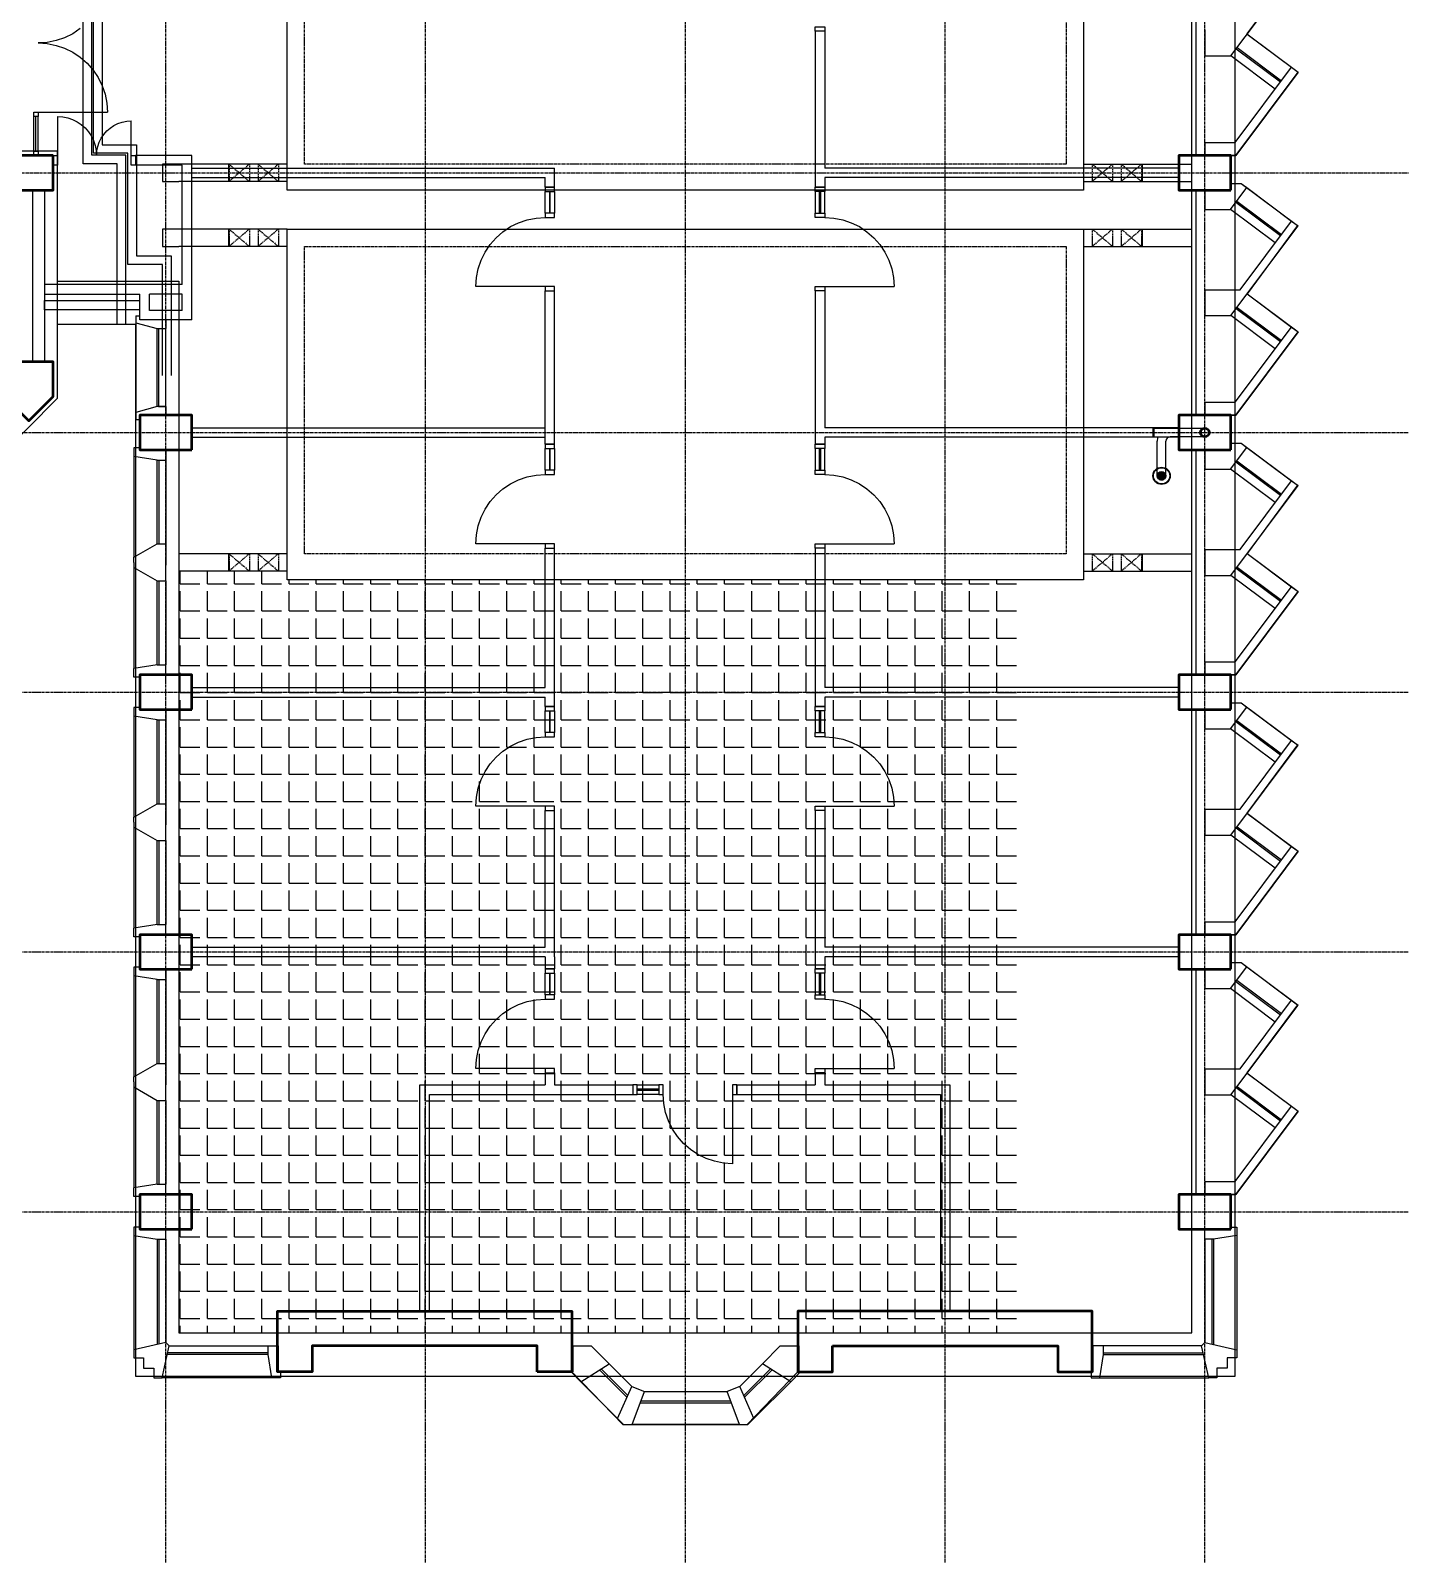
# Model space of a CAD drawing. Header units: millimetres. Extents: x -49883 to 71908, y -18440 to 67826.
# Drawn here: x 31906 to 47817, y -6274 to 11418 of the extents above; entities that cross this region are included whole.
import ezdxf

# ---------------------------------------------------------------- set-up
doc = ezdxf.new("R2010")
doc.units = ezdxf.units.MM
for name, pattern in [('PCENTRE', [50.8, 31.75, -6.35, 6.35, -6.35]), ('PCENTRE2', [28.575, 19.05, -3.175, 3.175, -3.175]), ('PDASHED', [19.05, 12.7, -6.35])]:
    doc.linetypes.add(name, pattern=pattern)
for name, color, linetype in [('Boundaries_and_building_grids', 140, 'PCENTRE2'), ('Fifth Floor - Roofs', 7, 'Continuous'), ('Fourth Floor - Hatch', 1, 'Continuous'), ('Fourth Floor - Roofs', 2, 'Continuous'), ('Fourth Floor - Structural Members', 5, 'Continuous'), ('Fourth Floor - Walls', 3, 'Continuous'), ('Third Floor - Curtain Walls', 1, 'Continuous'), ('Third Floor - Doors Windows and Openings', 1, 'Continuous'), ('Third Floor - Structural Members', 5, 'Continuous'), ('Third Floor - Walls', 3, 'Continuous')]:
    doc.layers.add(name, color=color, linetype=linetype)

# ---------------------------------------------------------------- blocks, each defined once
blk = doc.blocks.new('OffSetFullbore')
at = {"layer": 'Fourth Floor - Roofs', "linetype": 'Continuous'}
h = blk.add_hatch(dxfattribs=at)
h.set_pattern_fill('lines', color=256, scale=6.25, style=0)
h.set_pattern_definition([(0, (-14818.7696, 134.024), (0, 6.25), [])])
h.paths.add_polyline_path([(-550, -500, -1), (-450, -500, -1)])
at = {"layer": 'Fourth Floor - Roofs', "linetype": 'Continuous', "lineweight": -3}
for p, q in [((-600, 50), (0, 50)), ((-600, 50), (-600, -50)), ((-590, 50), (-590, -50)), ((-600, -50), (-541, -50)), ((-550, -500), (-550, -100)), ((-450, -500), (-450, -100)), ((0, -50), (-400, -50))]:
    blk.add_line(p, q, dxfattribs=at)
at = {"layer": 'Fourth Floor - Roofs', "linetype": 'Continuous'}
for radius in [100, 93.8, 50, 50]:
    blk.add_circle((-500, -500), radius, dxfattribs=at)
at = {"layer": 'Fourth Floor - Roofs', "linetype": 'Continuous', "lineweight": -3}
for centre, radius, start, end in [((0, 0), 50, 270, 90), ((-400, -100), 150, 160.5288, 180), ((-400, -100), 50, 90, 180)]:
    blk.add_arc(centre, radius, start, end, dxfattribs=at)
blk = doc.blocks.new('Roof Light')
at = {"layer": 'Fourth Floor - Roofs', "color": 1, "linetype": 'Continuous', "lineweight": -3}
for p, q in [((-10450, 3850), (-11700, 3850)), ((-11125, 3850), (-11125, 3650)), ((-10450, 3850), (-1250, 3850)), ((-10450, -200), (-10450, 3850)), ((-1250, 3850), (-1250, -200)), ((-1250, 3850), (0, 3850)), ((-575, 3850), (-575, 3650)), ((-10450, 3650), (-11700, 3650)), ((-1250, 3650), (0, 3650)), ((-10450, 100), (-11700, 100)), ((-11125, 100), (-11125, -100)), ((-1250, 100), (0, 100)), ((-575, 100), (-575, -100)), ((-10450, -100), (-11700, -100)), ((-1250, -100), (0, -100)), ((-1250, -200), (-10450, -200))]:
    blk.add_line(p, q, dxfattribs=at)
at = {"layer": 'Fourth Floor - Roofs', "color": 1, "linetype": 'PDASHED', "lineweight": -3}
for p, q in [((-11120, 3850), (-11120, 3650)), ((-10885, 3850), (-11120, 3650)), ((-11120, 3850), (-10885, 3650)), ((-10885, 3850), (-10885, 3650)), ((-10550, 3850), (-10785, 3650)), ((-10785, 3850), (-10785, 3650)), ((-10785, 3850), (-10550, 3650)), ((-10550, 3850), (-10550, 3650)), ((-1150, 3850), (-915, 3650)), ((-1150, 3850), (-1150, 3650)), ((-915, 3850), (-1150, 3650)), ((-915, 3850), (-915, 3650)), ((-580, 3850), (-815, 3650)), ((-815, 3850), (-580, 3650)), ((-815, 3850), (-815, 3650)), ((-580, 3850), (-580, 3650)), ((-11120, 100), (-11120, -100)), ((-10885, 100), (-11120, -100)), ((-11120, 100), (-10885, -100)), ((-10885, 100), (-10885, -100)), ((-10550, 100), (-10785, -100)), ((-10785, 100), (-10785, -100)), ((-10785, 100), (-10550, -100)), ((-10550, 100), (-10550, -100)), ((-915, 100), (-1150, -100)), ((-1150, 100), (-1150, -100)), ((-1150, 100), (-915, -100)), ((-915, 100), (-915, -100)), ((-815, 100), (-815, -100)), ((-815, 100), (-580, -100)), ((-580, 100), (-815, -100)), ((-580, 100), (-580, -100))]:
    blk.add_line(p, q, dxfattribs=at)
at = {"layer": 'Fourth Floor - Roofs', "color": 1, "linetype": 'PCENTRE', "lineweight": -3}
for p, q in [((-10250, 100), (-10250, 3650)), ((-10250, 3650), (-1450, 3650)), ((-1450, 3650), (-1450, 100)), ((-1450, 100), (-10250, 100))]:
    blk.add_line(p, q, dxfattribs=at)

msp = doc.modelspace()

# ---------------------------------------------------------------- hatches: boundary and pattern name
at = {"layer": 'Fourth Floor - Hatch', "linetype": 'Continuous'}
h = msp.add_hatch(dxfattribs=at)
h.set_pattern_fill('ANGLE', color=8, scale=45, style=0)
h.set_pattern_definition([(0, (0, 0), (0, 314.325), [228.6, -85.725]), (90, (0, 0), (-314.325, 2e-14), [228.6, -85.725])])
h.paths.add_polyline_path([(33617, 5176), (34867, 5176), (34867, 5076), (43306, 5076), (43306, -3624), (33617, -3624)])

# ---------------------------------------------------------------- linework, layer by layer
at = {"layer": 'Boundaries_and_building_grids', "color": 140, "linetype": 'PCENTRE', "lineweight": -3}
for p, q in [((33467, -6274), (33467, 67826)), ((36467, -6274), (36467, 67826)), ((39467, -6274), (39467, 67826)), ((42467, -6274), (42467, 67826)), ((45467, -6274), (45467, 67826)), ((-49883, 9776), (47817, 9776)), ((30967, 6776), (47817, 6776)), ((30967, 3776), (47817, 3776)), ((30967, 776), (47817, 776)), ((30967, -2224), (47817, -2224))]:
    msp.add_line(p, q, dxfattribs=at)
at = {"layer": 'Fifth Floor - Roofs', "color": 3, "linetype": 'Continuous'}
for p, q in [((32217, 10026, 17250), (24217, 10026, 17250)), ((32217, 7172, 17250), (32217, 10026, 17250)), ((30821, 5776, 17250), (32217, 7172, 17250))]:
    msp.add_line(p, q, dxfattribs=at)
at = {"layer": 'Fourth Floor - Roofs', "color": 3, "linetype": 'Continuous'}
for p, q in [((45817, -4124, 13800), (45817, 65676, 13800)), ((32217, 8026, 13800), (33117, 8026, 13800)), ((33117, 8026, 13800), (33117, -4124, 13800)), ((33117, -4124, 13800), (45817, -4124, 13800))]:
    msp.add_line(p, q, dxfattribs=at)
at = {"layer": 'Fourth Floor - Roofs', "color": 3, "linetype": 'Continuous', "lineweight": -3}
for p, q in [((45317, -3624, 13800), (45317, 65176, 13800)), ((32217, 8526, 13800), (33617, 8526, 13800)), ((33617, 8526, 13800), (33617, -3624, 13800)), ((33617, -3624, 13800), (45317, -3624, 13800))]:
    msp.add_line(p, q, dxfattribs=at)
at = {"layer": 'Fourth Floor - Roofs', "color": 1, "linetype": 'Continuous', "lineweight": -3}
for p, q in [((32612, 9981, 13800), (32612, 12816, 13800)), ((32512, 9881, 13800), (32512, 12716, 13800)), ((32632, 10001, 13800), (32632, 12551, 13800)), ((32732, 12451, 13800), (32732, 10101, 13800)), ((32732, 10101, 13800), (33127, 10101, 13800)), ((33127, 10101, 13800), (33127, 8816, 13800)), ((33007, 9981, 13800), (32612, 9981, 13800)), ((33027, 10001, 13800), (32632, 10001, 13800)), ((33007, 8026, 13800), (33007, 9981, 13800)), ((33027, 8716, 13800), (33027, 10001, 13800)), ((32907, 9881, 13800), (32512, 9881, 13800)), ((32907, 8026, 13800), (32907, 9881, 13800)), ((33617, 9876, 13800), (33427, 9876, 13800)), ((33427, 9876, 13800), (33427, 9676, 13800)), ((33427, 9676, 13800), (33617, 9676, 13800)), ((33617, 9126, 13800), (33427, 9126, 13800)), ((33427, 9126, 13800), (33427, 8926, 13800)), ((33427, 8926, 13800), (33617, 8926, 13800)), ((33427, 8716, 13800), (33027, 8716, 13800)), ((33127, 8816, 13800), (33527, 8816, 13800)), ((33427, 7433, 13800), (33427, 8716, 13800)), ((33527, 8816, 13800), (33527, 7433, 13800))]:
    msp.add_line(p, q, dxfattribs=at)
at = {"layer": 'Fourth Floor - Roofs', "color": 1, "linetype": 'Continuous', "lineweight": -3, "elevation": 13800}
for points in [[(46538, 12167), (45951, 11381), (46543, 10939), (45823, 9976), (45767, 9976), (45767, 9653), (45887, 9653), (46538, 9167), (45956, 8378), (46543, 7939), (45823, 6976), (45767, 6976), (45767, 6653), (45887, 6653), (46538, 6167), (45956, 5378), (46543, 4939), (45823, 3976), (45767, 3976)], [(45767, 3653), (45887, 3653), (46538, 3167), (45951, 2381), (46543, 1939), (45823, 976), (45767, 976), (45767, 653), (45887, 653), (46538, 167), (45951, -619), (46543, -1061), (45823, -2024), (45767, -2024)]]:
    msp.add_lwpolyline(points, dxfattribs=at)
at = {"layer": 'Fourth Floor - Roofs', "color": 1, "linetype": 'Continuous', "elevation": 13800}
msp.add_lwpolyline([(38157, -4074), (38744, -4682), (40180, -4682), (40767, -4074)], dxfattribs=at)
at = {"layer": 'Fourth Floor - Structural Members', "color": 5, "linetype": 'Continuous', "lineweight": 50, "elevation": 13800}
for points in [[(32167, 9976), (31767, 9976), (31767, 9576), (32167, 9576)], [(31767, 7593), (31602, 7193), (31884, 6910), (32167, 7193), (32167, 7593)]]:
    msp.add_lwpolyline(points, close=True, dxfattribs=at)
at = {"layer": 'Fourth Floor - Structural Members', "color": 8, "linetype": 'Continuous', "lineweight": 50, "elevation": 13800}
for points in [[(45767, 9576), (45767, 9976), (45167, 9976), (45167, 9576), (45767, 9576)], [(33767, 6576), (33767, 6976), (33167, 6976), (33167, 6576), (33767, 6576)], [(45767, 6576), (45767, 6976), (45167, 6976), (45167, 6576), (45767, 6576)], [(33767, 3576), (33767, 3976), (33167, 3976), (33167, 3576), (33767, 3576)], [(45767, 3576), (45767, 3976), (45167, 3976), (45167, 3576), (45767, 3576)], [(33767, 576), (33767, 976), (33167, 976), (33167, 576), (33767, 576)], [(45767, 576), (45767, 976), (45167, 976), (45167, 576), (45767, 576)], [(33767, -2424), (33767, -2024), (33167, -2024), (33167, -2424), (33767, -2424)], [(45767, -2424), (45767, -2024), (45167, -2024), (45167, -2424), (45767, -2424)]]:
    msp.add_lwpolyline(points, dxfattribs=at)
for points in [[(37757, -4074), (37757, -3774), (36457, -3774), (35157, -3774), (35157, -4074), (34757, -4074), (34757, -3374), (38157, -3374), (38157, -4074)], [(41167, -3774), (42467, -3774), (43767, -3774), (43767, -4074), (44167, -4074), (44167, -3374), (40767, -3374), (40767, -4074), (41167, -4074)]]:
    msp.add_lwpolyline(points, close=True, dxfattribs=at)
at = {"layer": 'Fourth Floor - Structural Members', "color": 8, "linetype": 'Continuous', "lineweight": 50}
msp.add_circle((45467, 6776, 13800), 50, dxfattribs=at)
at = {"layer": 'Fourth Floor - Walls', "color": 3, "linetype": 'Continuous'}
for p, q in [((31927, 9576, 13800), (31927, 7593, 13800)), ((32067, 9576, 13800), (31927, 9576, 13800)), ((32067, 9576, 13800), (32067, 7593, 13800)), ((32067, 8485, 13800), (32067, 8375, 13800)), ((32067, 8192, 13800), (32067, 8302, 13800)), ((32067, 7593, 13800), (31927, 7593, 13800))]:
    msp.add_line(p, q, dxfattribs=at)
at = {"layer": 'Third Floor - Curtain Walls', "color": 3, "linetype": 'Continuous'}
for p, q in [((45767, 11126, 10350), (46543, 12163, 10350)), ((45467, 11426, 10350), (45467, 11126, 10350)), ((45467, 11126, 10350), (45767, 11126, 10350)), ((45817, 10126, 10350), (46467, 10995, 10350)), ((46467, 10995, 10350), (46543, 10939, 10350)), ((45823, 9976, 10350), (46543, 10939, 10350)), ((45467, 10126, 10350), (45467, 9976, 10350)), ((45467, 10126, 10350), (45817, 10126, 10350)), ((45367, 9976, 10350), (45823, 9976, 10350)), ((45467, 9576, 10350), (45467, 9353, 10350)), ((45763, 9353, 10350), (45951, 9605, 10350)), ((45767, 9653, 10350), (45887, 9653, 10350)), ((45887, 9653, 10350), (45951, 9605, 10350)), ((45467, 9353, 10350), (45763, 9353, 10350)), ((45874, 8426, 10350), (46467, 9219, 10350)), ((46467, 9219, 10350), (46543, 9163, 10350)), ((45767, 8126, 10350), (46543, 9163, 10350)), ((45467, 8426, 10350), (45874, 8426, 10350)), ((45467, 8426, 10350), (45467, 8126, 10350)), ((33122, 8125, 10350), (33120, 8043, 10350)), ((33120, 8043, 10350), (33367, 7976, 10350)), ((33122, 8125, 10350), (33167, 8125, 10350)), ((33167, 8076, 10350), (33167, 8125, 10350)), ((33467, 8076, 10350), (33167, 8076, 10350)), ((33367, 7976, 10350), (33467, 7976, 10350)), ((33467, 8076, 10350), (33467, 7976, 10350)), ((45467, 8126, 10350), (45767, 8126, 10350)), ((45817, 7126, 10350), (46467, 7995, 10350)), ((46467, 7995, 10350), (46543, 7939, 10350)), ((45823, 6976, 10350), (46543, 7939, 10350)), ((45467, 7126, 10350), (45817, 7126, 10350)), ((45467, 7126, 10350), (45467, 6976, 10350)), ((33367, 7076, 10350), (33122, 7009, 10350)), ((33122, 7009, 10350), (33122, 6926, 10350)), ((33122, 6926, 10350), (33167, 6926, 10350)), ((33167, 6976, 10350), (33467, 6976, 10350)), ((33167, 6926, 10350), (33167, 6976, 10350)), ((33467, 7076, 10350), (33367, 7076, 10350)), ((33384, 7076, 10350), (33467, 7076, 10350)), ((33467, 7076, 10350), (33467, 6976, 10350)), ((45367, 6976, 10350), (45823, 6976, 10350)), ((33097, 6599, 10350), (33097, 6500, 10350)), ((33167, 6599, 10350), (33097, 6599, 10350)), ((33467, 6576, 10350), (33467, 6458, 10350)), ((45467, 6576, 10350), (45467, 6353, 10350)), ((45763, 6353, 10350), (45951, 6605, 10350)), ((45767, 6653, 10350), (45887, 6653, 10350)), ((45887, 6653, 10350), (45951, 6605, 10350)), ((33367, 6458, 10350), (33097, 6500, 10350)), ((33367, 6458, 10350), (33467, 6458, 10350)), ((45467, 6353, 10350), (45763, 6353, 10350)), ((45874, 5426, 10350), (46467, 6219, 10350)), ((46467, 6219, 10350), (46543, 6163, 10350)), ((45767, 5126, 10350), (46543, 6163, 10350)), ((33099, 5335, 10350), (33367, 5489, 10350)), ((33367, 5489, 10350), (33468, 5489, 10350)), ((33468, 5489, 10350), (33468, 5243, 10350)), ((33099, 5276, 10350), (33099, 5335, 10350)), ((33468, 5062, 10350), (33468, 5309, 10350)), ((45467, 5426, 10350), (45874, 5426, 10350)), ((45467, 5426, 10350), (45467, 5126, 10350)), ((33099, 5276, 10350), (33099, 5217, 10350)), ((33099, 5217, 10350), (33367, 5062, 10350)), ((33367, 5062, 10350), (33468, 5062, 10350)), ((45467, 5126, 10350), (45767, 5126, 10350)), ((45817, 4126, 10350), (46467, 4995, 10350)), ((46467, 4995, 10350), (46543, 4939, 10350)), ((45823, 3976, 10350), (46543, 4939, 10350)), ((33367, 4094, 10350), (33097, 4052, 10350)), ((33367, 4094, 10350), (33467, 4094, 10350)), ((33467, 3976, 10350), (33467, 4094, 10350)), ((45467, 4126, 10350), (45817, 4126, 10350)), ((45467, 4126, 10350), (45467, 3976, 10350)), ((33097, 3952, 10350), (33097, 4052, 10350)), ((33167, 3952, 10350), (33097, 3952, 10350)), ((45367, 3976, 10350), (45823, 3976, 10350)), ((33167, 3599, 10350), (33097, 3599, 10350)), ((33097, 3599, 10350), (33097, 3500, 10350)), ((33467, 3576, 10350), (33467, 3458, 10350)), ((45467, 3576, 10350), (45467, 3353, 10350)), ((45763, 3353, 10350), (45951, 3605, 10350)), ((45767, 3653, 10350), (45887, 3653, 10350)), ((45887, 3653, 10350), (45951, 3605, 10350)), ((33367, 3458, 10350), (33097, 3500, 10350)), ((33367, 3458, 10350), (33467, 3458, 10350)), ((45467, 3353, 10350), (45763, 3353, 10350)), ((45874, 2426, 10350), (46467, 3219, 10350)), ((46467, 3219, 10350), (46543, 3163, 10350)), ((45767, 2126, 10350), (46543, 3163, 10350)), ((33099, 2335, 10350), (33367, 2489, 10350)), ((33367, 2489, 10350), (33468, 2489, 10350)), ((33468, 2489, 10350), (33468, 2243, 10350)), ((33099, 2276, 10350), (33099, 2335, 10350)), ((33468, 2062, 10350), (33468, 2309, 10350)), ((45467, 2426, 10350), (45874, 2426, 10350)), ((45467, 2426, 10350), (45467, 2126, 10350)), ((33099, 2276, 10350), (33099, 2217, 10350)), ((33099, 2217, 10350), (33367, 2062, 10350)), ((45467, 2126, 10350), (45767, 2126, 10350)), ((33367, 2062, 10350), (33468, 2062, 10350)), ((45817, 1126, 10350), (46467, 1995, 10350)), ((46467, 1995, 10350), (46543, 1939, 10350)), ((45823, 976, 10350), (46543, 1939, 10350)), ((33367, 1094, 10350), (33097, 1052, 10350)), ((33367, 1094, 10350), (33467, 1094, 10350)), ((33467, 976, 10350), (33467, 1094, 10350)), ((45467, 1126, 10350), (45817, 1126, 10350)), ((45467, 1126, 10350), (45467, 976, 10350)), ((33097, 952, 10350), (33097, 1052, 10350)), ((33167, 952, 10350), (33097, 952, 10350)), ((45367, 976, 10350), (45823, 976, 10350)), ((33097, 599, 10350), (33097, 500, 10350)), ((33167, 599, 10350), (33097, 599, 10350)), ((33467, 576, 10350), (33467, 458, 10350)), ((45467, 576, 10350), (45467, 353, 10350)), ((45763, 353, 10350), (45951, 605, 10350)), ((45767, 653, 10350), (45887, 653, 10350)), ((45887, 653, 10350), (45951, 605, 10350)), ((33367, 458, 10350), (33097, 500, 10350)), ((33367, 458, 10350), (33467, 458, 10350)), ((45467, 353, 10350), (45763, 353, 10350)), ((45874, -574, 10350), (46467, 219, 10350)), ((46467, 219, 10350), (46543, 163, 10350)), ((45767, -874, 10350), (46543, 163, 10350)), ((33099, -665, 10350), (33367, -511, 10350)), ((33367, -511, 10350), (33468, -511, 10350)), ((33468, -511, 10350), (33468, -757, 10350)), ((33099, -724, 10350), (33099, -665, 10350)), ((33468, -938, 10350), (33468, -691, 10350)), ((45467, -574, 10350), (45467, -874, 10350)), ((45467, -574, 10350), (45874, -574, 10350)), ((33099, -724, 10350), (33099, -783, 10350)), ((33099, -783, 10350), (33367, -938, 10350)), ((45467, -874, 10350), (45767, -874, 10350)), ((33367, -938, 10350), (33468, -938, 10350)), ((45817, -1874, 10350), (46467, -1005, 10350)), ((45823, -2024, 10350), (46543, -1061, 10350)), ((46467, -1005, 10350), (46543, -1061, 10350)), ((33367, -1906, 10350), (33097, -1948, 10350)), ((33367, -1906, 10350), (33467, -1906, 10350)), ((33467, -2024, 10350), (33467, -1906, 10350)), ((45467, -1874, 10350), (45817, -1874, 10350)), ((45467, -1874, 10350), (45467, -2024, 10350)), ((33097, -2048, 10350), (33097, -1948, 10350)), ((33167, -2048, 10350), (33097, -2048, 10350)), ((45367, -2024, 10350), (45823, -2024, 10350)), ((33167, -2401, 10350), (33097, -2401, 10350)), ((33097, -2401, 10350), (33097, -2500, 10350)), ((33467, -2542, 10350), (33467, -2424, 10350)), ((45467, -2542, 10350), (45467, -2424, 10350)), ((45767, -2401, 10350), (45837, -2401, 10350)), ((45837, -2401, 10350), (45837, -2500, 10350)), ((33097, -2500, 10350), (33367, -2542, 10350)), ((33367, -2542, 10350), (33467, -2542, 10350)), ((45567, -2542, 10350), (45467, -2542, 10350)), ((45837, -2500, 10350), (45567, -2542, 10350)), ((33467, -3735, 10350), (33097, -3818, 10350)), ((33097, -3818, 10350), (33097, -3912, 10350)), ((33423, -4144, 10350), (33507, -3774, 10350)), ((33507, -3774, 10350), (33467, -3735, 10350)), ((34649, -3774, 10350), (34767, -3774, 10350)), ((34649, -3874, 10350), (34649, -3774, 10350)), ((34691, -4144, 10350), (34649, -3874, 10350)), ((38167, -3774, 10350), (38381, -3774, 10350)), ((38381, -3774, 10350), (38587, -3980, 10350)), ((40563, -3774, 10350), (40357, -3980, 10350)), ((40563, -3774, 10350), (40777, -3774, 10350)), ((44295, -3774, 10350), (44177, -3774, 10350)), ((44253, -4144, 10350), (44295, -3874, 10350)), ((44295, -3874, 10350), (44295, -3774, 10350)), ((45427, -3774, 10350), (45467, -3735, 10350)), ((45511, -4144, 10350), (45427, -3774, 10350)), ((45467, -3735, 10350), (45837, -3818, 10350)), ((45837, -3818, 10350), (45837, -3912, 10350)), ((33097, -3912, 10350), (33208, -3912, 10350)), ((33208, -3912, 10350), (33209, -4033, 10350)), ((33209, -4033, 10350), (33330, -4033, 10350)), ((33330, -4033, 10350), (33330, -4144, 10350)), ((38260, -4188, 10350), (38587, -3980, 10350)), ((40452, -4040, 10350), (40143, -4348, 10350)), ((40684, -4188, 10350), (40357, -3980, 10350)), ((45726, -4033, 10350), (45605, -4033, 10350)), ((45605, -4033, 10350), (45605, -4144, 10350)), ((45726, -3912, 10350), (45726, -4033, 10350)), ((45837, -3912, 10350), (45726, -3912, 10350)), ((33330, -4144, 10350), (33423, -4144, 10350)), ((34791, -4144, 10350), (34691, -4144, 10350)), ((34791, -4074, 10350), (34791, -4144, 10350)), ((38147, -4074, 10350), (38260, -4188, 10350)), ((38685, -4612, 10350), (38848, -4241, 10350)), ((38848, -4241, 10350), (38994, -4301, 10350)), ((40097, -4241, 10350), (39950, -4301, 10350)), ((40259, -4612, 10350), (40097, -4241, 10350)), ((40797, -4074, 10350), (40684, -4188, 10350)), ((44154, -4074, 10350), (44154, -4144, 10350)), ((44154, -4144, 10350), (44253, -4144, 10350)), ((45605, -4144, 10350), (45511, -4144, 10350)), ((38852, -4682, 10350), (38994, -4301, 10350)), ((40092, -4682, 10350), (39950, -4301, 10350)), ((38685, -4612, 10350), (38754, -4682, 10350)), ((38754, -4682, 10350), (38852, -4682, 10350)), ((40092, -4682, 10350), (40190, -4682, 10350)), ((40259, -4612, 10350), (40190, -4682, 10350))]:
    msp.add_line(p, q, dxfattribs=at)
at = {"layer": 'Third Floor - Curtain Walls', "color": 3, "linetype": 'Continuous', "elevation": 10350}
for points in [[(45367, 9976), (45367, 12576), (45767, 12576), (45767, 12653)], [(45367, 6976), (45367, 9576), (45767, 9576), (45767, 9653)], [(33467, 6576), (33167, 6576), (33167, 6599)], [(45367, 3976), (45367, 6576), (45767, 6576), (45767, 6653)], [(33167, 3952), (33167, 3976), (33467, 3976)], [(33467, 3576), (33167, 3576), (33167, 3599)], [(45367, 976), (45367, 3576), (45767, 3576), (45767, 3653)], [(33167, 952), (33167, 976), (33467, 976)], [(33467, 576), (33167, 576), (33167, 599)], [(45367, -2024), (45367, 576), (45767, 576), (45767, 653)], [(33167, -2048), (33167, -2024), (33467, -2024)], [(33467, -2424), (33167, -2424), (33167, -2401)], [(45467, -2424), (45767, -2424), (45767, -2401)], [(34791, -4074), (34767, -4074), (34767, -3774)], [(38167, -3774), (38167, -4074), (38147, -4074)], [(40777, -3774), (40777, -4074), (40797, -4074)], [(44154, -4074), (44177, -4074), (44177, -3774)]]:
    msp.add_lwpolyline(points, dxfattribs=at)
at = {"layer": 'Third Floor - Doors Windows and Openings'}
for p, q in [((32298, 11337, 10350), (32199, 11303, 10350)), ((32392, 11383, 10350), (32298, 11337, 10350)), ((32479, 11441, 10350), (32392, 11383, 10350)), ((32097, 11283, 10350), (31992, 11276, 10350)), ((31992, 11276, 10350), (32097, 11269, 10350)), ((32199, 11303, 10350), (32097, 11283, 10350)), ((32097, 11269, 10350), (32199, 11248, 10350)), ((32199, 11248, 10350), (32298, 11215, 10350)), ((32298, 11215, 10350), (32392, 11169, 10350)), ((32392, 11169, 10350), (32479, 11110, 10350)), ((32479, 11110, 10350), (32558, 11041, 10350)), ((32558, 11041, 10350), (32627, 10963, 10350)), ((32627, 10963, 10350), (32685, 10876, 10350)), ((32685, 10876, 10350), (32731, 10782, 10350)), ((32731, 10782, 10350), (32765, 10683, 10350)), ((32765, 10683, 10350), (32785, 10580, 10350)), ((32785, 10580, 10350), (32792, 10476, 10350)), ((32217, 10426, 10350), (32276, 10422, 10350)), ((32276, 10422, 10350), (32334, 10410, 10350)), ((32334, 10410, 10350), (32389, 10391, 10350)), ((32389, 10391, 10350), (32442, 10365, 10350)), ((32442, 10365, 10350), (32491, 10333, 10350)), ((32491, 10333, 10350), (32535, 10294, 10350)), ((32535, 10294, 10350), (32574, 10250, 10350)), ((32784, 10259, 10350), (32824, 10293, 10350)), ((32824, 10293, 10350), (32867, 10322, 10350)), ((32867, 10322, 10350), (32914, 10345, 10350)), ((32914, 10345, 10350), (32964, 10362, 10350)), ((32964, 10362, 10350), (33015, 10372, 10350)), ((33015, 10372, 10350), (33067, 10376, 10350)), ((32574, 10250, 10350), (32607, 10201, 10350)), ((32607, 10201, 10350), (32633, 10148, 10350)), ((32633, 10148, 10350), (32652, 10092, 10350)), ((32652, 10092, 10350), (32663, 10034, 10350)), ((32681, 10079, 10350), (32698, 10129, 10350)), ((32698, 10129, 10350), (32721, 10176, 10350)), ((32721, 10176, 10350), (32750, 10219, 10350)), ((32750, 10219, 10350), (32784, 10259, 10350)), ((32663, 10034, 10350), (32667, 9976, 10350)), ((32667, 9976, 10350), (32671, 10028, 10350)), ((32671, 10028, 10350), (32681, 10079, 10350)), ((37541, 9200, 10350), (37640, 9233, 10350)), ((37640, 9233, 10350), (37743, 9254, 10350)), ((37743, 9254, 10350), (37847, 9261, 10350)), ((41077, 9261, 10350), (41182, 9254, 10350)), ((41182, 9254, 10350), (41284, 9233, 10350)), ((41284, 9233, 10350), (41383, 9200, 10350)), ((37213, 8948, 10350), (37282, 9026, 10350)), ((37282, 9026, 10350), (37360, 9095, 10350)), ((37360, 9095, 10350), (37447, 9154, 10350)), ((37447, 9154, 10350), (37541, 9200, 10350)), ((41383, 9200, 10350), (41477, 9154, 10350)), ((41477, 9154, 10350), (41564, 9095, 10350)), ((41564, 9095, 10350), (41643, 9026, 10350)), ((41643, 9026, 10350), (41712, 8948, 10350)), ((37108, 8767, 10350), (37154, 8861, 10350)), ((37154, 8861, 10350), (37213, 8948, 10350)), ((41712, 8948, 10350), (41770, 8861, 10350)), ((41770, 8861, 10350), (41816, 8767, 10350)), ((37074, 8668, 10350), (37108, 8767, 10350)), ((41816, 8767, 10350), (41850, 8668, 10350)), ((37047, 8461, 10350), (37054, 8565, 10350)), ((37054, 8565, 10350), (37074, 8668, 10350)), ((41850, 8668, 10350), (41870, 8565, 10350)), ((41870, 8565, 10350), (41877, 8461, 10350)), ((37447, 6184, 10350), (37541, 6230, 10350)), ((37541, 6230, 10350), (37640, 6263, 10350)), ((37640, 6263, 10350), (37743, 6284, 10350)), ((37743, 6284, 10350), (37847, 6291, 10350)), ((41077, 6291, 10350), (41182, 6284, 10350)), ((41182, 6284, 10350), (41284, 6263, 10350)), ((41284, 6263, 10350), (41383, 6230, 10350)), ((41383, 6230, 10350), (41477, 6184, 10350)), ((37213, 5978, 10350), (37282, 6056, 10350)), ((37282, 6056, 10350), (37360, 6125, 10350)), ((37360, 6125, 10350), (37447, 6184, 10350)), ((41477, 6184, 10350), (41564, 6125, 10350)), ((41564, 6125, 10350), (41643, 6056, 10350)), ((41643, 6056, 10350), (41712, 5978, 10350)), ((37108, 5797, 10350), (37154, 5891, 10350)), ((37154, 5891, 10350), (37213, 5978, 10350)), ((41712, 5978, 10350), (41770, 5891, 10350)), ((41770, 5891, 10350), (41816, 5797, 10350)), ((37054, 5595, 10350), (37074, 5698, 10350)), ((37074, 5698, 10350), (37108, 5797, 10350)), ((41816, 5797, 10350), (41850, 5698, 10350)), ((41850, 5698, 10350), (41870, 5595, 10350)), ((37047, 5491, 10350), (37054, 5595, 10350)), ((41870, 5595, 10350), (41877, 5491, 10350)), ((37447, 3154, 10350), (37541, 3200, 10350)), ((37541, 3200, 10350), (37640, 3233, 10350)), ((37640, 3233, 10350), (37743, 3254, 10350)), ((37743, 3254, 10350), (37847, 3261, 10350)), ((41077, 3261, 10350), (41182, 3254, 10350)), ((41182, 3254, 10350), (41284, 3233, 10350)), ((41284, 3233, 10350), (41383, 3200, 10350)), ((41383, 3200, 10350), (41477, 3154, 10350)), ((37213, 2948, 10350), (37282, 3026, 10350)), ((37282, 3026, 10350), (37360, 3095, 10350)), ((37360, 3095, 10350), (37447, 3154, 10350)), ((41477, 3154, 10350), (41564, 3095, 10350)), ((41564, 3095, 10350), (41643, 3026, 10350)), ((41643, 3026, 10350), (41712, 2948, 10350)), ((37108, 2767, 10350), (37154, 2861, 10350)), ((37154, 2861, 10350), (37213, 2948, 10350)), ((41712, 2948, 10350), (41770, 2861, 10350)), ((41770, 2861, 10350), (41816, 2767, 10350)), ((37054, 2565, 10350), (37074, 2668, 10350)), ((37074, 2668, 10350), (37108, 2767, 10350)), ((41816, 2767, 10350), (41850, 2668, 10350)), ((41850, 2668, 10350), (41870, 2565, 10350)), ((37047, 2461, 10350), (37054, 2565, 10350)), ((41870, 2565, 10350), (41877, 2461, 10350)), ((37541, 170, 10350), (37640, 203, 10350)), ((37640, 203, 10350), (37743, 224, 10350)), ((37743, 224, 10350), (37847, 231, 10350)), ((41077, 231, 10350), (41182, 224, 10350)), ((41182, 224, 10350), (41284, 203, 10350)), ((41284, 203, 10350), (41383, 170, 10350)), ((37282, -4, 10350), (37360, 65, 10350)), ((37360, 65, 10350), (37447, 123, 10350)), ((37447, 123, 10350), (37541, 170, 10350)), ((41383, 170, 10350), (41477, 123, 10350)), ((41477, 123, 10350), (41564, 65, 10350)), ((41564, 65, 10350), (41643, -4, 10350)), ((37108, -263, 10350), (37154, -169, 10350)), ((37154, -169, 10350), (37213, -82, 10350)), ((37213, -82, 10350), (37282, -4, 10350)), ((41643, -4, 10350), (41712, -82, 10350)), ((41712, -82, 10350), (41770, -169, 10350)), ((41770, -169, 10350), (41816, -263, 10350)), ((37074, -362, 10350), (37108, -263, 10350)), ((41816, -263, 10350), (41850, -362, 10350)), ((37047, -569, 10350), (37054, -465, 10350)), ((37054, -465, 10350), (37074, -362, 10350)), ((41850, -362, 10350), (41870, -465, 10350)), ((41870, -465, 10350), (41877, -569, 10350)), ((39219, -974, 10350), (39212, -870, 10350)), ((39239, -1077, 10350), (39219, -974, 10350)), ((39273, -1176, 10350), (39239, -1077, 10350)), ((39319, -1270, 10350), (39273, -1176, 10350)), ((39378, -1357, 10350), (39319, -1270, 10350)), ((39447, -1435, 10350), (39378, -1357, 10350)), ((39525, -1504, 10350), (39447, -1435, 10350)), ((39612, -1562, 10350), (39525, -1504, 10350)), ((39706, -1609, 10350), (39612, -1562, 10350)), ((39805, -1642, 10350), (39706, -1609, 10350)), ((39908, -1663, 10350), (39805, -1642, 10350)), ((40012, -1670, 10350), (39908, -1663, 10350))]:
    msp.add_line(p, q, dxfattribs=at)
at = {"layer": 'Third Floor - Doors Windows and Openings', "color": 1, "linetype": 'Continuous'}
for p, q in [((45956, 11378, 10350), (46467, 10995, 10350)), ((46339, 10823, 10350), (45827, 11206, 10350)), ((45839, 11222, 10350), (46351, 10839, 10350)), ((46279, 10743, 10350), (45767, 11126, 10350)), ((45951, 9605, 10350), (46467, 9219, 10350)), ((46339, 9048, 10350), (45823, 9433, 10350)), ((45835, 9449, 10350), (46351, 9064, 10350)), ((46279, 8967, 10350), (45763, 9353, 10350)), ((45956, 8378, 10350), (46467, 7995, 10350)), ((46339, 7823, 10350), (45827, 8206, 10350)), ((45839, 8222, 10350), (46351, 7839, 10350)), ((33122, 8042, 10350), (33120, 7008, 10350)), ((33367, 7076, 10350), (33367, 7976, 10350)), ((33384, 7976, 10350), (33384, 7076, 10350)), ((33467, 7076, 10350), (33467, 7976, 10350)), ((46279, 7743, 10350), (45767, 8126, 10350)), ((45951, 6605, 10350), (46467, 6219, 10350)), ((33097, 6500, 10350), (33099, 5335, 10350)), ((33367, 5489, 10350), (33367, 6458, 10350)), ((33387, 6458, 10350), (33387, 5489, 10350)), ((33467, 6458, 10350), (33468, 5489, 10350)), ((46339, 6048, 10350), (45823, 6433, 10350)), ((45835, 6449, 10350), (46351, 6064, 10350)), ((46279, 5967, 10350), (45763, 6353, 10350)), ((45956, 5378, 10350), (46467, 4995, 10350)), ((33099, 5217, 10350), (33097, 4052, 10350)), ((46339, 4823, 10350), (45827, 5206, 10350)), ((45839, 5222, 10350), (46351, 4839, 10350)), ((33367, 4094, 10350), (33367, 5062, 10350)), ((33387, 5062, 10350), (33387, 4094, 10350)), ((33468, 5062, 10350), (33467, 4094, 10350)), ((46279, 4743, 10350), (45767, 5126, 10350)), ((45951, 3605, 10350), (46467, 3219, 10350)), ((33097, 3500, 10350), (33099, 2335, 10350)), ((33367, 2489, 10350), (33367, 3458, 10350)), ((33387, 3458, 10350), (33387, 2489, 10350)), ((33467, 3458, 10350), (33468, 2489, 10350)), ((46339, 3048, 10350), (45823, 3433, 10350)), ((45835, 3449, 10350), (46351, 3064, 10350)), ((46279, 2967, 10350), (45763, 3353, 10350)), ((45956, 2378, 10350), (46467, 1995, 10350)), ((33099, 2217, 10350), (33097, 1052, 10350)), ((46279, 1743, 10350), (45767, 2126, 10350)), ((46339, 1823, 10350), (45827, 2206, 10350)), ((45839, 2222, 10350), (46351, 1839, 10350)), ((33367, 1094, 10350), (33367, 2062, 10350)), ((33387, 2062, 10350), (33387, 1094, 10350)), ((33468, 2062, 10350), (33467, 1094, 10350)), ((45951, 605, 10350), (46467, 219, 10350)), ((33097, 500, 10350), (33099, -665, 10350)), ((33367, -511, 10350), (33367, 458, 10350)), ((33387, 458, 10350), (33387, -511, 10350)), ((33467, 458, 10350), (33468, -511, 10350)), ((46339, 48, 10350), (45823, 433, 10350)), ((45835, 449, 10350), (46351, 64, 10350)), ((46279, -33, 10350), (45763, 353, 10350)), ((45956, -622, 10350), (46467, -1005, 10350)), ((33099, -783, 10350), (33097, -1948, 10350)), ((46279, -1257, 10350), (45767, -874, 10350)), ((46339, -1177, 10350), (45827, -794, 10350)), ((45839, -778, 10350), (46351, -1161, 10350)), ((33367, -1906, 10350), (33367, -938, 10350)), ((33387, -938, 10350), (33387, -1906, 10350)), ((33468, -938, 10350), (33467, -1906, 10350)), ((33097, -2500, 10350), (33097, -3818, 10350)), ((33367, -2542, 10350), (33367, -3757, 10350)), ((33387, -2542, 10350), (33387, -3753, 10350)), ((33467, -2542, 10350), (33467, -3735, 10350)), ((45467, -2542, 10350), (45467, -3735, 10350)), ((45547, -2542, 10350), (45547, -3753, 10350)), ((45567, -2542, 10350), (45567, -3757, 10350)), ((45837, -2500, 10350), (45837, -3818, 10350)), ((34649, -3874, 10350), (33484, -3874, 10350)), ((34649, -3854, 10350), (33489, -3854, 10350)), ((33507, -3774, 10350), (34649, -3774, 10350)), ((45427, -3774, 10350), (44295, -3774, 10350)), ((44295, -3854, 10350), (45446, -3854, 10350)), ((44295, -3874, 10350), (45450, -3874, 10350)), ((38792, -4367, 10350), (38476, -4051, 10350)), ((38493, -4040, 10350), (38801, -4348, 10350)), ((38587, -3980, 10350), (38848, -4241, 10350)), ((40097, -4241, 10350), (40357, -3980, 10350)), ((40452, -4040, 10350), (40143, -4348, 10350)), ((40152, -4367, 10350), (40469, -4051, 10350)), ((34691, -4144, 10350), (33423, -4144, 10350)), ((38685, -4612, 10350), (38260, -4188, 10350)), ((40684, -4188, 10350), (40259, -4612, 10350)), ((44253, -4144, 10350), (45511, -4144, 10350)), ((38954, -4410, 10350), (39991, -4410, 10350)), ((38994, -4301, 10350), (39950, -4301, 10350)), ((38946, -4430, 10350), (39998, -4430, 10350)), ((40092, -4682, 10350), (38852, -4682, 10350))]:
    msp.add_line(p, q, dxfattribs=at)
at = {"layer": 'Third Floor - Doors Windows and Openings', "linetype": 'Continuous'}
for p, q in [((31992, 10476, 10350), (32792, 10476, 10350)), ((31942, 10026, 10350), (31942, 10426, 10350)), ((31967, 10026, 10350), (31967, 10426, 10350)), ((31992, 10026, 10350), (31992, 10426, 10350)), ((32217, 10426, 10350), (32217, 9976, 10350)), ((33067, 9976, 10350), (33067, 10376, 10350)), ((37847, 9311, 10350), (37847, 9561, 10350)), ((37897, 9561, 10350), (37897, 9311, 10350)), ((37907, 9311, 10350), (37907, 9561, 10350)), ((37957, 9561, 10350), (37957, 9311, 10350)), ((40967, 9561, 10350), (40967, 9311, 10350)), ((41017, 9311, 10350), (41017, 9561, 10350)), ((41027, 9561, 10350), (41027, 9311, 10350)), ((41077, 9311, 10350), (41077, 9561, 10350)), ((37847, 8461, 10350), (37047, 8461, 10350)), ((41077, 8461, 10350), (41877, 8461, 10350)), ((37847, 6341, 10350), (37847, 6591, 10350)), ((37897, 6591, 10350), (37897, 6341, 10350)), ((37907, 6341, 10350), (37907, 6591, 10350)), ((37957, 6591, 10350), (37957, 6341, 10350)), ((40967, 6591, 10350), (40967, 6341, 10350)), ((41017, 6341, 10350), (41017, 6591, 10350)), ((41027, 6591, 10350), (41027, 6341, 10350)), ((41077, 6341, 10350), (41077, 6591, 10350)), ((37847, 5491, 10350), (37047, 5491, 10350)), ((41077, 5491, 10350), (41877, 5491, 10350)), ((37847, 3311, 10350), (37847, 3561, 10350)), ((37897, 3561, 10350), (37897, 3311, 10350)), ((37907, 3311, 10350), (37907, 3561, 10350)), ((37957, 3561, 10350), (37957, 3311, 10350)), ((40967, 3561, 10350), (40967, 3311, 10350)), ((41017, 3311, 10350), (41017, 3561, 10350)), ((41027, 3561, 10350), (41027, 3311, 10350)), ((41077, 3311, 10350), (41077, 3561, 10350)), ((37847, 2461, 10350), (37047, 2461, 10350)), ((41077, 2461, 10350), (41877, 2461, 10350)), ((37847, 281, 10350), (37847, 531, 10350)), ((37897, 531, 10350), (37897, 281, 10350)), ((37907, 281, 10350), (37907, 531, 10350)), ((37957, 531, 10350), (37957, 281, 10350)), ((40967, 531, 10350), (40967, 281, 10350)), ((41017, 281, 10350), (41017, 531, 10350)), ((41027, 531, 10350), (41027, 281, 10350)), ((41077, 281, 10350), (41077, 531, 10350)), ((37847, -569, 10350), (37047, -569, 10350)), ((41077, -569, 10350), (41877, -569, 10350)), ((38912, -760, 10350), (39162, -760, 10350)), ((39162, -810, 10350), (38912, -810, 10350)), ((38912, -820, 10350), (39162, -820, 10350)), ((39162, -870, 10350), (38912, -870, 10350)), ((40012, -870, 10350), (40012, -1670, 10350))]:
    msp.add_line(p, q, dxfattribs=at)
at = {"layer": 'Third Floor - Doors Windows and Openings', "linetype": 'Continuous', "elevation": 10350}
for points in [[(41077, 11411), (40967, 11411), (40967, 11461), (41077, 11461), (41077, 11411)], [(31942, 10426), (31942, 10476), (31992, 10476), (31992, 10426), (31942, 10426)], [(31942, 9976), (31942, 10026), (31992, 10026), (31992, 9976), (31942, 9976)], [(32167, 9866), (32167, 9976), (32217, 9976), (32217, 9866), (32167, 9866)], [(33067, 9866), (33067, 9976), (33117, 9976), (33117, 9866), (33067, 9866)], [(37847, 9561), (37957, 9561), (37957, 9611), (37847, 9611), (37847, 9561)], [(41077, 9561), (40967, 9561), (40967, 9611), (41077, 9611), (41077, 9561)], [(37847, 9261), (37957, 9261), (37957, 9311), (37847, 9311), (37847, 9261)], [(41077, 9261), (40967, 9261), (40967, 9311), (41077, 9311), (41077, 9261)], [(37847, 8411), (37957, 8411), (37957, 8461), (37847, 8461), (37847, 8411)], [(41077, 8411), (40967, 8411), (40967, 8461), (41077, 8461), (41077, 8411)], [(37847, 6591), (37957, 6591), (37957, 6641), (37847, 6641), (37847, 6591)], [(41077, 6591), (40967, 6591), (40967, 6641), (41077, 6641), (41077, 6591)], [(37847, 6291), (37957, 6291), (37957, 6341), (37847, 6341), (37847, 6291)], [(41077, 6291), (40967, 6291), (40967, 6341), (41077, 6341), (41077, 6291)], [(37847, 5441), (37957, 5441), (37957, 5491), (37847, 5491), (37847, 5441)], [(41077, 5441), (40967, 5441), (40967, 5491), (41077, 5491), (41077, 5441)], [(37847, 3561), (37957, 3561), (37957, 3611), (37847, 3611), (37847, 3561)], [(41077, 3561), (40967, 3561), (40967, 3611), (41077, 3611), (41077, 3561)], [(37847, 3261), (37957, 3261), (37957, 3311), (37847, 3311), (37847, 3261)], [(41077, 3261), (40967, 3261), (40967, 3311), (41077, 3311), (41077, 3261)], [(37847, 2411), (37957, 2411), (37957, 2461), (37847, 2461), (37847, 2411)], [(41077, 2411), (40967, 2411), (40967, 2461), (41077, 2461), (41077, 2411)], [(37847, 531), (37957, 531), (37957, 581), (37847, 581), (37847, 531)], [(41077, 531), (40967, 531), (40967, 581), (41077, 581), (41077, 531)], [(37847, 231), (37957, 231), (37957, 281), (37847, 281), (37847, 231)], [(41077, 231), (40967, 231), (40967, 281), (41077, 281), (41077, 231)], [(37847, -619), (37957, -619), (37957, -569), (37847, -569), (37847, -619)], [(41077, -619), (40967, -619), (40967, -569), (41077, -569), (41077, -619)], [(38912, -870), (38912, -760), (38862, -760), (38862, -870), (38912, -870)], [(39212, -870), (39212, -760), (39162, -760), (39162, -870), (39212, -870)], [(40062, -870), (40062, -760), (40012, -760), (40012, -870), (40062, -870)]]:
    msp.add_lwpolyline(points, dxfattribs=at)
at = {"layer": 'Third Floor - Structural Members', "color": 5, "linetype": 'Continuous', "elevation": 10350}
for points in [[(32167, 9976), (31767, 9976), (31767, 9576), (32167, 9576)], [(31767, 7593), (31602, 7193), (31884, 6910), (32167, 7193), (32167, 7593)], [(37757, -4074), (37757, -3774), (36457, -3774), (35157, -3774), (35157, -4074), (34757, -4074), (34757, -3374), (38157, -3374), (38157, -4074)], [(41167, -3774), (42467, -3774), (43767, -3774), (43767, -4074), (44167, -4074), (44167, -3374), (40767, -3374), (40767, -4074), (41167, -4074)]]:
    msp.add_lwpolyline(points, close=True, dxfattribs=at)
for points in [[(45767, 9576), (45767, 9976), (45167, 9976), (45167, 9576), (45767, 9576)], [(33767, 6576), (33767, 6976), (33167, 6976), (33167, 6576), (33767, 6576)], [(45767, 6576), (45767, 6976), (45167, 6976), (45167, 6576), (45767, 6576)], [(33767, 3576), (33767, 3976), (33167, 3976), (33167, 3576), (33767, 3576)], [(45767, 3576), (45767, 3976), (45167, 3976), (45167, 3576), (45767, 3576)], [(33767, 576), (33767, 976), (33167, 976), (33167, 576), (33767, 576)], [(45767, 576), (45767, 976), (45167, 976), (45167, 576), (45767, 576)], [(33767, -2424), (33767, -2024), (33167, -2024), (33167, -2424), (33767, -2424)], [(45767, -2424), (45767, -2024), (45167, -2024), (45167, -2424), (45767, -2424)]]:
    msp.add_lwpolyline(points, dxfattribs=at)
at = {"layer": 'Third Floor - Structural Members', "color": 5, "linetype": 'Continuous', "lineweight": -3}
msp.add_circle((45467, 6776, 10350), 50, dxfattribs=at)
at = {"layer": 'Third Floor - Walls', "color": 2, "linetype": 'Continuous'}
for p, q in [((41077, 11411, 10350), (40967, 11411, 10350)), ((40967, 11411, 10350), (40967, 9721, 10350)), ((41077, 11411, 10350), (41077, 9831, 10350)), ((33767, 9831, 10350), (37957, 9831, 10350)), ((37957, 9611, 10350), (37957, 9831, 10350)), ((45167, 9831, 10350), (41077, 9831, 10350)), ((45167, 9721, 10350), (45167, 9831, 10350)), ((33767, 9721, 10350), (37847, 9721, 10350)), ((37847, 9611, 10350), (37847, 9721, 10350)), ((37847, 9611, 10350), (37957, 9611, 10350)), ((40967, 9721, 10350), (40967, 9611, 10350)), ((41077, 9611, 10350), (40967, 9611, 10350)), ((41077, 9721, 10350), (41077, 9611, 10350)), ((45167, 9721, 10350), (41077, 9721, 10350)), ((37847, 8411, 10350), (37957, 8411, 10350)), ((37847, 6641, 10350), (37847, 8411, 10350)), ((37957, 6641, 10350), (37957, 8411, 10350)), ((41077, 8411, 10350), (40967, 8411, 10350)), ((40967, 8411, 10350), (40967, 6641, 10350)), ((41077, 8411, 10350), (41077, 6831, 10350)), ((33767, 6831, 10350), (37847, 6831, 10350)), ((45167, 6831, 10350), (41077, 6831, 10350)), ((45167, 6721, 10350), (45167, 6831, 10350)), ((33767, 6721, 10350), (37847, 6721, 10350)), ((37847, 6641, 10350), (37957, 6641, 10350)), ((41077, 6641, 10350), (40967, 6641, 10350)), ((41077, 6721, 10350), (41077, 6641, 10350)), ((45167, 6721, 10350), (41077, 6721, 10350)), ((37847, 5441, 10350), (37957, 5441, 10350)), ((37847, 3831, 10350), (37847, 5441, 10350)), ((37957, 3611, 10350), (37957, 5441, 10350)), ((41077, 5441, 10350), (40967, 5441, 10350)), ((40967, 5441, 10350), (40967, 3611, 10350)), ((41077, 5441, 10350), (41077, 3831, 10350)), ((33767, 3721, 10350), (33767, 3831, 10350)), ((33767, 3831, 10350), (37847, 3831, 10350)), ((33767, 3721, 10350), (37847, 3721, 10350)), ((37847, 3611, 10350), (37847, 3721, 10350)), ((45167, 3831, 10350), (41077, 3831, 10350)), ((45167, 3721, 10350), (41077, 3721, 10350)), ((41077, 3721, 10350), (41077, 3611, 10350)), ((45167, 3831, 10350), (45167, 3721, 10350)), ((37847, 3611, 10350), (37957, 3611, 10350)), ((41077, 3611, 10350), (40967, 3611, 10350)), ((37847, 831, 10350), (37847, 2411, 10350)), ((37847, 2411, 10350), (37957, 2411, 10350)), ((37957, 721, 10350), (37957, 2411, 10350)), ((41077, 2411, 10350), (40967, 2411, 10350)), ((40967, 2411, 10350), (40967, 721, 10350)), ((41077, 2411, 10350), (41077, 831, 10350)), ((33767, 831, 10350), (33767, 721, 10350)), ((33767, 831, 10350), (37847, 831, 10350)), ((37847, 721, 10350), (33767, 721, 10350)), ((37847, 721, 10350), (37847, 581, 10350)), ((37957, 721, 10350), (37957, 581, 10350)), ((40967, 721, 10350), (40967, 581, 10350)), ((45167, 831, 10350), (41077, 831, 10350)), ((41077, 721, 10350), (41077, 581, 10350)), ((45167, 721, 10350), (41077, 721, 10350)), ((37847, 581, 10350), (37957, 581, 10350)), ((41077, 581, 10350), (40967, 581, 10350)), ((37847, -619, 10350), (37847, -760, 10350)), ((37847, -619, 10350), (37957, -619, 10350)), ((37957, -619, 10350), (37957, -760, 10350)), ((41077, -619, 10350), (40967, -619, 10350)), ((40967, -619, 10350), (40967, -760, 10350)), ((41077, -619, 10350), (41077, -760, 10350)), ((36402, -3374, 10350), (36402, -760, 10350)), ((36402, -760, 10350), (37847, -760, 10350)), ((36512, -3374, 10350), (36512, -870, 10350)), ((36512, -870, 10350), (38862, -870, 10350)), ((37957, -760, 10350), (38862, -760, 10350)), ((38862, -760, 10350), (38862, -870, 10350)), ((40062, -760, 10350), (40062, -870, 10350)), ((40062, -760, 10350), (40967, -760, 10350)), ((40062, -870, 10350), (42412, -870, 10350)), ((41077, -760, 10350), (42522, -760, 10350)), ((42412, -870, 10350), (42412, -3374, 10350)), ((42522, -760, 10350), (42522, -3374, 10350))]:
    msp.add_line(p, q, dxfattribs=at)
at = {"layer": 'Third Floor - Walls', "color": 3, "linetype": 'Continuous'}
for p, q in [((33117, 9976, 10350), (33117, 9866, 10350)), ((33767, 9976, 10350), (33117, 9976, 10350)), ((33767, 8076, 10350), (33767, 9976, 10350)), ((33657, 9866, 10350), (33117, 9866, 10350)), ((33657, 8485, 10350), (33657, 9866, 10350)), ((31927, 9576, 10350), (31927, 7593, 10350)), ((32067, 9576, 10350), (31927, 9576, 10350)), ((32067, 9576, 10350), (32067, 7593, 10350)), ((33657, 8485, 10350), (32067, 8485, 10350)), ((32067, 8485, 10350), (32067, 8375, 10350)), ((32067, 8375, 10350), (33167, 8375, 10350)), ((33167, 8076, 10350), (33167, 8375, 10350)), ((33277, 8186, 10350), (33277, 8375, 10350)), ((33657, 8375, 10350), (33277, 8375, 10350)), ((33657, 8186, 10350), (33657, 8375, 10350)), ((32067, 8192, 10350), (32067, 8302, 10350)), ((32067, 8302, 10350), (33167, 8302, 10350)), ((33167, 8192, 10350), (32067, 8192, 10350)), ((33657, 8186, 10350), (33277, 8186, 10350)), ((33767, 8076, 10350), (33167, 8076, 10350)), ((32067, 7593, 10350), (31927, 7593, 10350))]:
    msp.add_line(p, q, dxfattribs=at)

# ---------------------------------------------------------------- block references
at = {"layer": 'Fourth Floor - Roofs', "color": 1, "linetype": 'PDASHED', "lineweight": -3}
for p in [(45317, 9776, 13800), (45317, 5276, 13800)]:
    msp.add_blockref('Roof Light', p, dxfattribs=at)
at = {"layer": 'Fourth Floor - Roofs', "color": 1, "linetype": 'Continuous', "lineweight": -3}
msp.add_blockref('OffSetFullbore', (45467, 6776, 13800), dxfattribs=at)

doc.saveas('drawing.dxf')
